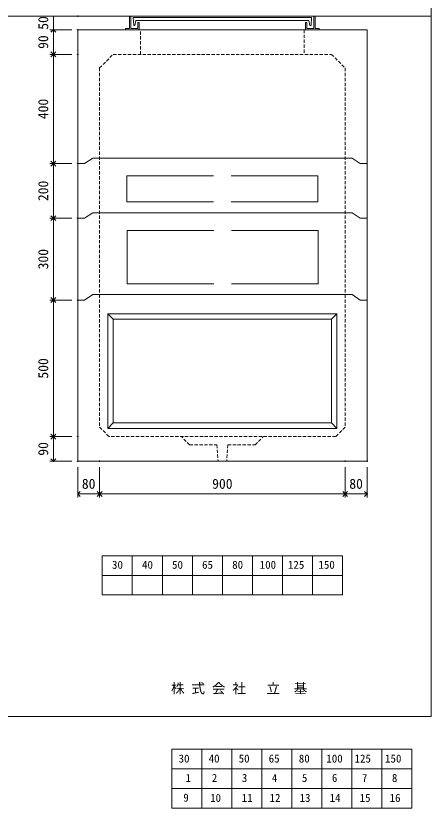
# Model space of a CAD drawing. Units: millimetres, scale not verified. Extents: x -4890 to 18470, y -2305 to 2305.
# Drawn here: x 3368 to 4890, y -2305 to 596 of the extents above; entities that cross this region are included whole.
import ezdxf
from ezdxf.enums import TextEntityAlignment as Align

# ---------------------------------------------------------------- set-up
doc = ezdxf.new("R2010")
doc.units = ezdxf.units.MM
doc.header["$LTSCALE"] = 10
doc.header["$PDMODE"] = 32
doc.header["$PDSIZE"] = 2
doc.linetypes.add('DASHED1', pattern=[1.8, 1.2, -0.6])
doc.linetypes.add('USER2', pattern=[50.8, 31.75, -6.35, 6.35, -6.35])
doc.layers.add('0-1_Defpoints', color=7, linetype='Continuous')
for name, color, linetype, lineweight in [('0-2_waku', 7, 'Continuous', 18), ('0-3_gaikei', 7, 'Continuous', 18), ('0-4_kakure', 7, 'DASHED1', 5), ('0-5_sunpou', 7, 'Continuous', 5), ('0-9_uchigawa', 6, 'Continuous', 18), ('0-A_文字１', 7, 'Continuous', 18), ('0-B_futa', 3, 'Continuous', 18), ('0-C_GL', 4, 'Continuous', 18), ('1-2_文字２', 7, 'Continuous', 5), ('1-3_uchigawa2', 6, 'USER2', 18)]:
    doc.layers.add(name, color=color, linetype=linetype, lineweight=lineweight)
doc.styles.add('ＭＳ ゴシック', font='')
doc.styles.get('ＭＳ ゴシック').set_extended_font_data('MS Gothic')

# ---------------------------------------------------------------- blocks, each defined once
blk = doc.blocks.new('_Open90')
at = {"layer": '0-5_sunpou'}
blk.add_line((0, 0), (-1, 0), dxfattribs=at)
blk.add_lwpolyline([(-0.5, 0.5), (0, 0), (-0.5, -0.5)], dxfattribs=at)
blk = doc.blocks.new('D179')
at = {"layer": '0-1_Defpoints'}
for p in [(5042.32, 1754.36), (4953, 1254.36), (5042.32, 1254.36)]:
    blk.add_point(p, dxfattribs=at)
at = {"layer": '0-5_sunpou'}
for p, q in [((5020.32, 1754.36), (4940, 1754.36)), ((4953, 1736.36), (4953, 1272.36)), ((5020.32, 1254.36), (4940, 1254.36))]:
    blk.add_line(p, q, dxfattribs=at)
at = {"layer": '0-5_sunpou', "xscale": 18, "yscale": 18}
for p, rotation in [((4953, 1754.36), 90), ((4953, 1254.36), 270)]:
    blk.add_blockref('_Open90', p, dxfattribs=dict(at, rotation=rotation))
at = {"layer": '0-5_sunpou', "style": 'ＭＳ ゴシック'}
blk.add_text('500', height=36.66, rotation=90, dxfattribs=at).set_placement((4945, 1466.86), align=Align.BOTTOM_LEFT)
blk = doc.blocks.new('D180')
at = {"layer": '0-1_Defpoints'}
for p in [(5042.32, 1254.36), (4953, 1164.36), (5042.32, 1164.36)]:
    blk.add_point(p, dxfattribs=at)
at = {"layer": '0-5_sunpou'}
for p, q in [((5020.32, 1254.36), (4940, 1254.36)), ((4953, 1236.36), (4953, 1182.36)), ((5020.32, 1164.36), (4940, 1164.36))]:
    blk.add_line(p, q, dxfattribs=at)
at = {"layer": '0-5_sunpou', "xscale": 18, "yscale": 18}
for p, rotation in [((4953, 1254.36), 90), ((4953, 1164.36), 270)]:
    blk.add_blockref('_Open90', p, dxfattribs=dict(at, rotation=rotation))
at = {"layer": '0-5_sunpou', "style": 'ＭＳ ゴシック'}
blk.add_text('90', height=36.66, rotation=90, dxfattribs=at).set_placement((4945, 1184.36), align=Align.BOTTOM_LEFT)
blk = doc.blocks.new('D181')
at = {"layer": '0-1_Defpoints'}
for p in [(5042.32, 1164.36), (5122.32, 1164.36), (5122.32, 1044.33)]:
    blk.add_point(p, dxfattribs=at)
at = {"layer": '0-5_sunpou'}
for p, q in [((5042.32, 1142.36), (5042.32, 1031.33)), ((5122.32, 1142.36), (5122.32, 1031.33)), ((5060.32, 1044.33), (5104.32, 1044.33))]:
    blk.add_line(p, q, dxfattribs=at)
at = {"layer": '0-5_sunpou', "xscale": 18, "yscale": 18, "rotation": 180}
blk.add_blockref('_Open90', (5042.32, 1044.33), dxfattribs=at)
at = {"layer": '0-5_sunpou', "xscale": 18, "yscale": 18}
blk.add_blockref('_Open90', (5122.32, 1044.33), dxfattribs=at)
at = {"layer": '0-5_sunpou', "style": 'ＭＳ ゴシック'}
blk.add_text('80', height=36.66, dxfattribs=at).set_placement((5057.32, 1052.33), align=Align.BOTTOM_LEFT)
blk = doc.blocks.new('D182')
at = {"layer": '0-1_Defpoints'}
for p in [(5122.32, 1164.36), (6022.32, 1164.36), (6022.32, 1044.33)]:
    blk.add_point(p, dxfattribs=at)
at = {"layer": '0-5_sunpou'}
for p, q in [((5122.32, 1142.36), (5122.32, 1031.33)), ((6022.32, 1142.36), (6022.32, 1031.33)), ((5140.32, 1044.33), (6004.32, 1044.33))]:
    blk.add_line(p, q, dxfattribs=at)
at = {"layer": '0-5_sunpou', "xscale": 18, "yscale": 18, "rotation": 180}
blk.add_blockref('_Open90', (5122.32, 1044.33), dxfattribs=at)
at = {"layer": '0-5_sunpou', "xscale": 18, "yscale": 18}
blk.add_blockref('_Open90', (6022.32, 1044.33), dxfattribs=at)
at = {"layer": '0-5_sunpou', "style": 'ＭＳ ゴシック'}
blk.add_text('900', height=36.66, dxfattribs=at).set_placement((5534.82, 1052.33), align=Align.BOTTOM_LEFT)
blk = doc.blocks.new('D183')
at = {"layer": '0-1_Defpoints'}
for p in [(6022.32, 1164.36), (6102.32, 1164.36), (6102.32, 1044.33)]:
    blk.add_point(p, dxfattribs=at)
at = {"layer": '0-5_sunpou'}
for p, q in [((6022.32, 1142.36), (6022.32, 1031.33)), ((6102.32, 1142.36), (6102.32, 1031.33)), ((6040.32, 1044.33), (6084.32, 1044.33))]:
    blk.add_line(p, q, dxfattribs=at)
at = {"layer": '0-5_sunpou', "xscale": 18, "yscale": 18, "rotation": 180}
blk.add_blockref('_Open90', (6022.32, 1044.33), dxfattribs=at)
at = {"layer": '0-5_sunpou', "xscale": 18, "yscale": 18}
blk.add_blockref('_Open90', (6102.32, 1044.33), dxfattribs=at)
at = {"layer": '0-5_sunpou', "style": 'ＭＳ ゴシック'}
blk.add_text('80', height=36.66, dxfattribs=at).set_placement((6037.32, 1052.33), align=Align.BOTTOM_LEFT)
blk = doc.blocks.new('D184')
at = {"layer": '0-1_Defpoints'}
for p in [(5042.32, 2744.36), (4953, 2654.36), (5042.32, 2654.36)]:
    blk.add_point(p, dxfattribs=at)
at = {"layer": '0-5_sunpou'}
for p, q in [((5020.32, 2744.36), (4940, 2744.36)), ((4953, 2726.36), (4953, 2672.36)), ((5020.32, 2654.36), (4940, 2654.36))]:
    blk.add_line(p, q, dxfattribs=at)
at = {"layer": '0-5_sunpou', "xscale": 18, "yscale": 18}
for p, rotation in [((4953, 2744.36), 90), ((4953, 2654.36), 270)]:
    blk.add_blockref('_Open90', p, dxfattribs=dict(at, rotation=rotation))
at = {"layer": '0-5_sunpou', "style": 'ＭＳ ゴシック'}
blk.add_text('90', height=36.66, rotation=90, dxfattribs=at).set_placement((4945, 2674.36), align=Align.BOTTOM_LEFT)
blk = doc.blocks.new('D185')
at = {"layer": '0-1_Defpoints'}
for p in [(5042.32, 2654.36), (4953, 2254.36), (5042.32, 2254.36)]:
    blk.add_point(p, dxfattribs=at)
at = {"layer": '0-5_sunpou'}
for p, q in [((5020.32, 2654.36), (4940, 2654.36)), ((4953, 2636.36), (4953, 2272.36)), ((5020.32, 2254.36), (4940, 2254.36))]:
    blk.add_line(p, q, dxfattribs=at)
at = {"layer": '0-5_sunpou', "xscale": 18, "yscale": 18}
for p, rotation in [((4953, 2654.36), 90), ((4953, 2254.36), 270)]:
    blk.add_blockref('_Open90', p, dxfattribs=dict(at, rotation=rotation))
at = {"layer": '0-5_sunpou', "style": 'ＭＳ ゴシック'}
blk.add_text('400', height=36.66, rotation=90, dxfattribs=at).set_placement((4945, 2416.86), align=Align.BOTTOM_LEFT)
blk = doc.blocks.new('D186')
at = {"layer": '0-1_Defpoints'}
for p in [(5042.32, 2254.36), (4953, 2054.36), (5042.32, 2054.36)]:
    blk.add_point(p, dxfattribs=at)
at = {"layer": '0-5_sunpou'}
for p, q in [((5020.32, 2254.36), (4940, 2254.36)), ((4953, 2236.36), (4953, 2072.36)), ((5020.32, 2054.36), (4940, 2054.36))]:
    blk.add_line(p, q, dxfattribs=at)
at = {"layer": '0-5_sunpou', "xscale": 18, "yscale": 18}
for p, rotation in [((4953, 2254.36), 90), ((4953, 2054.36), 270)]:
    blk.add_blockref('_Open90', p, dxfattribs=dict(at, rotation=rotation))
at = {"layer": '0-5_sunpou', "style": 'ＭＳ ゴシック'}
blk.add_text('200', height=36.66, rotation=90, dxfattribs=at).set_placement((4945, 2116.86), align=Align.BOTTOM_LEFT)
blk = doc.blocks.new('D187')
at = {"layer": '0-1_Defpoints'}
for p in [(5042.32, 2054.36), (4953, 1754.36), (5042.32, 1754.36)]:
    blk.add_point(p, dxfattribs=at)
at = {"layer": '0-5_sunpou'}
for p, q in [((5020.32, 2054.36), (4940, 2054.36)), ((4953, 2036.36), (4953, 1772.36)), ((5020.32, 1754.36), (4940, 1754.36))]:
    blk.add_line(p, q, dxfattribs=at)
at = {"layer": '0-5_sunpou', "xscale": 18, "yscale": 18}
for p, rotation in [((4953, 2054.36), 90), ((4953, 1754.36), 270)]:
    blk.add_blockref('_Open90', p, dxfattribs=dict(at, rotation=rotation))
at = {"layer": '0-5_sunpou', "style": 'ＭＳ ゴシック'}
blk.add_text('300', height=36.66, rotation=90, dxfattribs=at).set_placement((4945, 1866.86), align=Align.BOTTOM_LEFT)
blk = doc.blocks.new('D189')
at = {"layer": '0-1_Defpoints'}
for p in [(5042.32, 2794.36), (4953, 2744.36), (5042.32, 2744.36)]:
    blk.add_point(p, dxfattribs=at)
at = {"layer": '0-5_sunpou'}
for p, q in [((5020.32, 2794.36), (4940, 2794.36)), ((4953, 2794.36), (4953, 2744.36)), ((5020.32, 2744.36), (4940, 2744.36))]:
    blk.add_line(p, q, dxfattribs=at)
at = {"layer": '0-5_sunpou', "style": 'ＭＳ ゴシック'}
blk.add_text('50', height=36.66, rotation=90, dxfattribs=at).set_placement((4945, 2744.36), align=Align.BOTTOM_LEFT)

msp = doc.modelspace()

# ---------------------------------------------------------------- linework, layer by layer
at = {"layer": '0-2_waku'}
for p, q in [((4889.99, 2305.35), (4889.99, -1969.65)), ((3684.99, -1380.65), (3684.99, -1524.65)), ((3684.99, -1380.65), (3684.99, -1524.65)), ((3684.99, -1380.65), (3684.99, -1524.65)), ((3684.99, -1380.65), (3684.99, -1524.65)), ((3684.99, -1380.65), (4564.99, -1380.65)), ((3794.99, -1380.65), (3794.99, -1524.65)), ((3904.99, -1380.65), (3904.99, -1524.65)), ((3904.99, -1380.65), (3904.99, -1524.65)), ((4014.99, -1380.65), (4014.99, -1524.65)), ((4124.99, -1380.65), (4124.99, -1524.65)), ((4234.99, -1380.65), (4234.99, -1524.65)), ((4344.99, -1380.65), (4344.99, -1524.65)), ((4454.99, -1380.65), (4454.99, -1524.65)), ((4564.99, -1380.65), (4564.99, -1524.65)), ((3684.99, -1452.65), (4564.99, -1452.65)), ((3684.99, -1524.65), (4564.99, -1524.65)), ((-1230.01, -1969.65), (4889.99, -1969.65)), ((-1230.01, -1969.65), (4889.99, -1969.65))]:
    msp.add_line(p, q, dxfattribs=at)
msp.add_lwpolyline([(-1230.01, 2305.35), (4889.99, 2305.35), (4889.99, -1969.65)], dxfattribs=at)
at = {"layer": '0-3_gaikei'}
for p, q in [((3594.99, 545.35), (4654.99, 545.35)), ((3594.99, 545.35), (3594.99, -1034.65)), ((3594.99, 545.35), (4654.99, 545.35)), ((3689.99, 545.35), (3799.99, 545.35)), ((3724.99, 545.35), (4524.99, 545.35)), ((4559.99, 545.35), (4449.99, 545.35)), ((4654.99, 545.35), (4654.99, -1034.65)), ((3619.99, 55.35), (3649.99, 75.35)), ((3619.99, 55.35), (3649.99, 75.35)), ((3649.99, 75.35), (4599.99, 75.35)), ((3649.99, 75.35), (4599.99, 75.35)), ((4599.99, 75.35), (4629.99, 55.35)), ((4599.99, 75.35), (4629.99, 55.35)), ((3619.99, 55.35), (3594.99, 55.35)), ((4629.99, 55.35), (4654.99, 55.35)), ((3619.99, -144.65), (3594.99, -144.65)), ((3619.99, -144.65), (3649.99, -124.65)), ((3649.99, -124.65), (4599.99, -124.65)), ((4599.99, -124.65), (4629.99, -144.65)), ((4629.99, -144.65), (4654.99, -144.65)), ((3619.99, -444.65), (3649.99, -424.65)), ((3649.99, -424.65), (4599.99, -424.65)), ((3649.99, -424.65), (4599.99, -424.65)), ((4599.99, -424.65), (4629.99, -444.65)), ((3619.99, -444.65), (3594.99, -444.65)), ((4629.99, -444.65), (4654.99, -444.65)), ((4654.99, -1034.65), (3594.99, -1034.65))]:
    msp.add_line(p, q, dxfattribs=at)
at = {"layer": '0-4_kakure'}
for p, q in [((3824.99, 455.35), (3824.99, 545.35)), ((4424.99, 545.35), (4424.99, 455.35)), ((3674.99, 405.35), (3724.99, 455.35)), ((3724.99, 455.35), (4524.99, 455.35)), ((4524.99, 455.35), (4574.99, 405.35)), ((3674.99, 405.35), (3674.99, -424.65)), ((4574.99, 405.35), (4574.99, -424.65)), ((3674.99, -424.65), (3674.99, -909.65)), ((4574.99, -424.65), (4574.99, -909.65)), ((3674.99, -909.65), (3709.99, -944.65)), ((4574.99, -909.65), (4539.99, -944.65)), ((4539.99, -944.65), (3709.99, -944.65)), ((4004.99, -974.65), (3974.99, -944.65)), ((4244.99, -974.65), (4274.99, -944.65)), ((4004.99, -974.65), (4104.99, -974.65)), ((4104.99, -974.65), (4108.99, -1034.65)), ((4144.99, -974.65), (4140.99, -1034.65)), ((4144.99, -974.65), (4244.99, -974.65))]:
    msp.add_line(p, q, dxfattribs=at)
at = {"layer": '0-9_uchigawa'}
for p, q in [((3704.99, -494.65), (3704.99, -914.65)), ((3704.99, -494.65), (4124.99, -494.65)), ((3704.99, -494.65), (3724.99, -514.65)), ((3724.99, -514.65), (3724.99, -894.65)), ((3724.99, -514.65), (4124.99, -514.65)), ((3724.99, -514.65), (4124.99, -514.65)), ((4124.99, -494.65), (4544.99, -494.65)), ((4124.99, -494.65), (4544.99, -494.65)), ((4124.99, -514.65), (4524.99, -514.65)), ((4544.99, -494.65), (4524.99, -514.65)), ((4524.99, -514.65), (4524.99, -894.65)), ((4544.99, -494.65), (4544.99, -914.65)), ((3724.99, -894.65), (3704.99, -914.65)), ((3724.99, -894.65), (4124.99, -894.65)), ((4124.99, -894.65), (4524.99, -894.65)), ((4524.99, -894.65), (4544.99, -914.65)), ((3704.99, -914.65), (4124.99, -914.65)), ((4124.99, -914.65), (4544.99, -914.65))]:
    msp.add_line(p, q, dxfattribs=at)
at = {"layer": '0-B_futa'}
for p, q in [((3784.99, 593.35), (3784.99, 550.35)), ((3786.99, 595.35), (3789.99, 595.35)), ((3789.99, 595.35), (3789.99, 550.35)), ((3797.8, 590.85), (4452.13, 590.85)), ((3797.8, 590.85), (3800.29, 560.85)), ((4452.13, 590.85), (4449.88, 560.85)), ((4459.99, 595.35), (4459.99, 550.35)), ((4459.99, 595.35), (4462.99, 595.35)), ((4464.99, 593.35), (4464.99, 550.35)), ((3800.29, 560.85), (3804, 560.85)), ((3808.32, 579.85), (3804, 560.85)), ((3808.32, 579.85), (4441.66, 579.85)), ((3814.99, 570.35), (3814.99, 550.35)), ((3816.99, 572.35), (3817.99, 572.35)), ((3819.99, 570.35), (3819.99, 545.35)), ((4429.99, 570.35), (4429.99, 545.35)), ((4432.99, 572.35), (4431.99, 572.35)), ((4434.99, 570.35), (4434.99, 550.35)), ((4441.66, 579.85), (4445.98, 560.85)), ((4449.88, 560.85), (4445.98, 560.85)), ((3769.99, 548.35), (3769.99, 547.35)), ((3771.99, 550.35), (3784.99, 550.35)), ((3819.99, 545.35), (3771.99, 545.35)), ((3789.99, 550.35), (3814.99, 550.35)), ((4429.99, 545.35), (4477.99, 545.35)), ((4459.99, 550.35), (4434.99, 550.35)), ((4477.99, 550.35), (4464.99, 550.35)), ((4479.99, 548.35), (4479.99, 547.35))]:
    msp.add_line(p, q, dxfattribs=at)
for centre, start, end in [((3786.99, 593.35), 90, 180), ((4462.99, 593.35), 0, 90), ((3816.99, 570.35), 90, 180), ((3817.99, 570.35), 0, 90), ((4431.99, 570.35), 90, 180), ((4432.99, 570.35), 0, 90), ((3771.99, 548.35), 90, 180), ((3771.99, 547.35), 180, 270), ((4477.99, 548.35), 0, 90), ((4477.99, 547.35), 270, 0)]:
    msp.add_arc(centre, 2, start, end, dxfattribs=at)
at = {"layer": '0-C_GL'}
for p, q in [((-1230.01, 595.35), (4889.99, 595.35)), ((-1229.95, 595.35), (4890.05, 595.35))]:
    msp.add_line(p, q, dxfattribs=at)
at = {"layer": '1-2_文字２'}
for p, q in [((3939.58, -2089.28), (3939.58, -2233.28)), ((3939.58, -2089.28), (3939.58, -2233.28)), ((3939.58, -2089.28), (3939.58, -2233.28)), ((3939.58, -2089.28), (3939.58, -2233.28)), ((3939.58, -2089.28), (4819.58, -2089.28)), ((3939.58, -2089.28), (3939.58, -2233.28)), ((3939.58, -2089.28), (3939.58, -2233.28)), ((3939.58, -2089.28), (3939.58, -2233.28)), ((3939.58, -2089.28), (3939.58, -2233.28)), ((3939.58, -2089.28), (4819.58, -2089.28)), ((4049.58, -2089.28), (4049.58, -2233.28)), ((4049.58, -2089.28), (4049.58, -2233.28)), ((4159.58, -2089.28), (4159.58, -2233.28)), ((4159.58, -2089.28), (4159.58, -2233.28)), ((4159.58, -2089.28), (4159.58, -2233.28)), ((4159.58, -2089.28), (4159.58, -2233.28)), ((4269.58, -2089.28), (4269.58, -2233.28)), ((4269.58, -2089.28), (4269.58, -2233.28)), ((4379.58, -2089.28), (4379.58, -2233.28)), ((4379.58, -2089.28), (4379.58, -2233.28)), ((4489.58, -2089.28), (4489.58, -2233.28)), ((4489.58, -2089.28), (4489.58, -2233.28)), ((4599.58, -2089.28), (4599.58, -2233.28)), ((4599.58, -2089.28), (4599.58, -2233.28)), ((4709.58, -2089.28), (4709.58, -2233.28)), ((4709.58, -2089.28), (4709.58, -2233.28)), ((4819.58, -2089.28), (4819.58, -2233.28)), ((4819.58, -2089.28), (4819.58, -2233.28)), ((3939.58, -2161.28), (4819.58, -2161.28)), ((3939.58, -2161.28), (4819.58, -2161.28)), ((3939.58, -2233.28), (4819.58, -2233.28)), ((3939.58, -2233.28), (4819.58, -2233.28)), ((3939.58, -2233.28), (3939.58, -2305.28)), ((3939.58, -2233.28), (3939.58, -2305.28)), ((3939.58, -2233.28), (3939.58, -2305.28)), ((3939.58, -2233.28), (3939.58, -2305.28)), ((3939.58, -2233.28), (4819.58, -2233.28)), ((3939.58, -2233.28), (3939.58, -2305.28)), ((3939.58, -2233.28), (3939.58, -2305.28)), ((3939.58, -2233.28), (3939.58, -2305.28)), ((3939.58, -2233.28), (3939.58, -2305.28)), ((3939.58, -2233.28), (4819.58, -2233.28)), ((4049.58, -2233.28), (4049.58, -2305.28)), ((4049.58, -2233.28), (4049.58, -2305.28)), ((4159.58, -2233.28), (4159.58, -2305.28)), ((4159.58, -2233.28), (4159.58, -2305.28)), ((4159.58, -2233.28), (4159.58, -2305.28)), ((4159.58, -2233.28), (4159.58, -2305.28)), ((4269.58, -2233.28), (4269.58, -2305.28)), ((4269.58, -2233.28), (4269.58, -2305.28)), ((4379.58, -2233.28), (4379.58, -2305.28)), ((4379.58, -2233.28), (4379.58, -2305.28)), ((4489.58, -2233.28), (4489.58, -2305.28)), ((4489.58, -2233.28), (4489.58, -2305.28)), ((4599.58, -2233.28), (4599.58, -2305.28)), ((4599.58, -2233.28), (4599.58, -2305.28)), ((4709.58, -2233.28), (4709.58, -2305.28)), ((4709.58, -2233.28), (4709.58, -2305.28)), ((4819.58, -2233.28), (4819.58, -2305.28)), ((4819.58, -2233.28), (4819.58, -2305.28)), ((3939.58, -2305.28), (4819.58, -2305.28)), ((3939.58, -2305.28), (4819.58, -2305.28))]:
    msp.add_line(p, q, dxfattribs=at)
at = {"layer": '1-3_uchigawa2'}
for p, q in [((3774.99, 10.35), (4124.99, 10.35)), ((3774.99, 10.35), (3774.99, -84.65)), ((4474.99, 10.35), (4124.99, 10.35)), ((4474.99, 10.35), (4474.99, -84.65)), ((3774.99, -84.65), (4124.99, -84.65)), ((4474.99, -84.65), (4124.99, -84.65)), ((3775.72, -189.66), (4125.72, -189.66)), ((3775.72, -189.66), (3775.72, -384.65)), ((4475.72, -189.66), (4125.72, -189.66)), ((4475.72, -189.66), (4475.72, -384.65)), ((3775.72, -384.65), (4124.99, -384.65)), ((4475.72, -384.65), (4126.45, -384.65))]:
    msp.add_line(p, q, dxfattribs=at)

# ---------------------------------------------------------------- block references
at = {"layer": '0-5_sunpou'}
for name in ['D189', 'D184', 'D185', 'D186', 'D187', 'D179', 'D180', 'D181', 'D182', 'D183']:
    msp.add_blockref(name, (-1447.33, -2199.02), dxfattribs=at)

# ---------------------------------------------------------------- texts
at = {"layer": '0-A_文字１', "style": 'ＭＳ ゴシック'}
for s, height, p in [('30', 29.33, (3720.59, -1437.44)), ('40', 29.33, (3830.59, -1437.44)), ('50', 29.33, (3940.59, -1437.44)), ('65', 29.33, (4050.59, -1437.44)), ('80', 29.33, (4161, -1437.44)), ('100', 29.33, (4261.87, -1437.44)), ('125', 29.33, (4365.26, -1437.44)), ('150', 29.33, (4477.02, -1437.44)), ('株 式 会 社 \u3000立\u3000基', 36.66, (3936.52, -1896.01))]:
    msp.add_text(s, height=height, dxfattribs=at).set_placement(p, align=Align.BOTTOM_LEFT)
at = {"layer": '1-2_文字２', "style": 'ＭＳ ゴシック'}
for s, p in [('30', (3964.73, -2147.09)), ('30', (3964.73, -2147.09)), ('40', (4074.73, -2147.09)), ('40', (4074.73, -2147.09)), ('50', (4184.73, -2147.09)), ('50', (4184.73, -2147.09)), ('65', (4294.73, -2147.09)), ('65', (4294.73, -2147.09)), ('80', (4405.14, -2147.09)), ('80', (4405.14, -2147.09)), ('100', (4506.01, -2147.09)), ('100', (4506.01, -2147.09)), ('125', (4609.4, -2147.09)), ('125', (4609.4, -2147.09)), ('150', (4721.16, -2147.09)), ('150', (4721.16, -2147.09)), ('1', (3989.88, -2218.13)), ('2', (4086.31, -2218.13)), ('3', (4196.31, -2218.13)), ('4', (4306.31, -2218.13)), ('5', (4416.31, -2218.13)), ('6', (4526.31, -2218.13)), ('7', (4636.31, -2218.13)), ('8', (4746.31, -2218.13)), ('9', (3981.81, -2290.13)), ('10', (4080.22, -2291.09)), ('11', (4195.72, -2291.09)), ('12', (4297.93, -2291.09)), ('13', (4407.93, -2291.09)), ('14', (4517.93, -2291.09)), ('15', (4627.93, -2291.09)), ('16', (4737.93, -2291.09))]:
    msp.add_text(s, height=29.33, dxfattribs=at).set_placement(p, align=Align.BOTTOM_LEFT)

doc.saveas('drawing.dxf')
